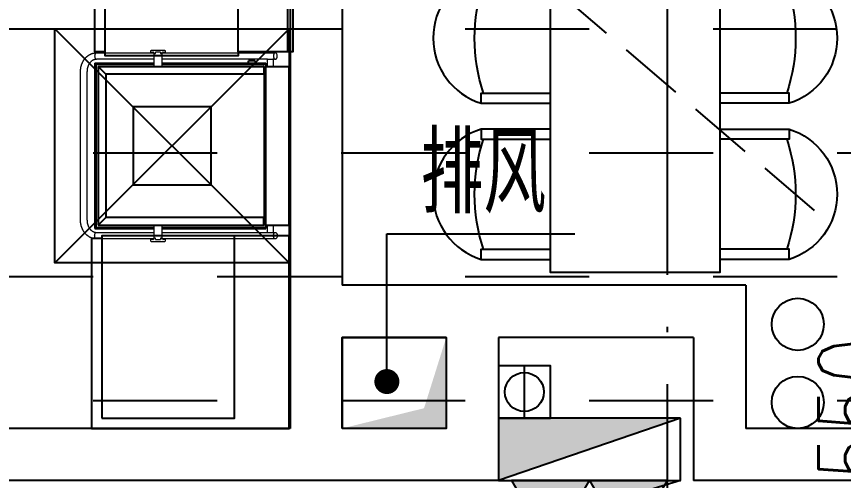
# Model space of a CAD drawing. Header units: millimetres. Extents: x 12325263 to 13848842, y -1463133 to 573208.
# Drawn here: x 12568896 to 12572072, y -849937 to -848154 of the extents above; entities that cross this region are included whole.
import ezdxf
from ezdxf.xclip import XClip

# ---------------------------------------------------------------- set-up
doc = ezdxf.new("R2010")
doc.units = ezdxf.units.MM
doc.header["$LTSCALE"] = 1000
doc.header["$XCLIPFRAME"] = 0
for name, pattern in [('DASH', [0.35, 0.25, -0.1]), ('DOTE', [2.4200000000000004, 2, -0.2, 0.02, -0.2]), ('PHANTOM', [2.5, 1.25, -0.25, 0.25, -0.25, 0.25, -0.25])]:
    doc.linetypes.add(name, pattern=pattern)
for name, color, linetype in [('#s-灭火器', 20, 'Continuous'), ('A-ANNO-DIMS', 83, 'Continuous'), ('A-AXIS', 16, 'DOTE'), ('A-WALL', 5, 'Continuous'), ('AXIS', 3, 'Continuous'), ('EQUIP_消火栓', 7, 'Continuous'), ('fur202301', 252, 'Continuous'), ('PUB_TEXT', 7, 'Continuous'), ('S-废水-LG', 40, 'Continuous'), ('S-通气-LG', 60, 'Continuous'), ('VPIPE-消防高', 3, 'Continuous'), ('WALL', 5, 'Continuous'), ('WALL-SHATCH', 8, 'Continuous'), ('建筑-楼板开洞', 251, 'Continuous'), ('水条件', 1, 'Continuous')]:
    doc.layers.add(name, color=color, linetype=linetype)
doc.styles.add('_TCH_DIM_T3', font='SIMPLEX.shx', dxfattribs={"width": 0.7058823529411765, "bigfont": 'GBCBIG.shx'})
doc.styles.add('宋体', font='', dxfattribs={"width": 0.65})
doc.styles.get('宋体').set_extended_font_data('SimSun')
doc.dimstyles.new('_TCH_ARCH&&120', dxfattribs={"dimtxt": 306, "dimasz": 120, "dimexe": 300, "dimexo": 360, "dimgap": 147, "dimtad": 1, "dimdec": 0, "dimzin": 0, "dimdsep": 46, "dimtxsty": '_TCH_DIM_T3', "dimblk": 'ARCHTICK', "dimcen": 0.09, "dimclrt": 7, "dimazin": 2, "dimtfac": 1, "dimtdec": 0, "dimtix": 1, "dimtmove": 2, "dimatfit": 3, "dimfxl": 1, "dimfxlon": 1, "dimtolj": 1, "dimtzin": 0, "dimarcsym": 0})

# ---------------------------------------------------------------- blocks, each defined once
blk = doc.blocks.new('adgshg13-A$C7F010FC0')
at = {"layer": 'WALL-SHATCH'}
h = blk.add_hatch(color=256, dxfattribs=at)
h.dxf.hatch_style = 1
h.paths.add_polyline_path([(-60384.17120504379, -16880.89509773254), (-763.1647881269455, 197.4793643951416), (12587.61850607395, -13153.30393266678), (12587.61850607395, -157996.0197629929), (-162964.8506313562, -188820.4315237999), (-171262.3814957142, -180522.900662899), (-171262.3814957142, -31310.89849328995), (-150707.1909123659, -10755.70791006088), (-131860.0775495768, -7980.895098209381), (-99162.38149428368, -7980.895098209381), (-99162.38149428368, -4980.895097732544), (-76620.42811572552, -4980.895097732544), (-70107.65229141712, -16880.89509773254)], flags=16)
h.paths.add_polyline_path([(-60091.22944009304, -16380.89510011673), (-646.8769880533218, 646.876989364624), (12987.61850607395, -12987.61850786209), (12987.61850607395, -158331.9049158096), (-163100.5840539932, -189250.3835258484), (-171662.3814958334, -180688.5860877037), (-171662.3814958334, -31145.21306848526), (-150777.8961598873, -10260.7277340889), (-131896.6870943308, -7480.895098209381), (-99562.38149428368, -7480.895098209381), (-99562.38149428368, -4580.895097732544), (-76365.55243730545, -4580.895097732544), (-69907.50581622124, -16380.89510774612)])
blk = doc.blocks.new('A$C4C7A72D3')
at = {"layer": 'WALL', "color": 1}
blk.add_blockref('adgshg13-A$C7F010FC0', (210433.0120974779, 205503.5692701337), dxfattribs=at)
blk = doc.blocks.new('qlzw')
at = {"layer": 'A-AXIS'}
blk.add_line((12437966.81071039, 979489.7590900625), (12437966.81071039, 1082089.759090747), dxfattribs=at)
blk = doc.blocks.new('管位')
at = {"layer": '水条件'}
blk.add_line((12573125.95161151, 675360.3646074757), (12573125.95161151, 675160.3646074757), dxfattribs=at)
blk.add_lwpolyline([(12573025.95161151, 675360.3646074757), (12573225.95161151, 675360.3646074757), (12573225.95161151, 675160.3646074757), (12573025.95161151, 675160.3646074757)], close=True, dxfattribs=at)
blk = doc.blocks.new('灭火器')
at = {"layer": '#s-灭火器', "ltscale": 1000}
for points in [[(292444.1076592965, 59706.6250948105), (292144.1076592965, 59706.6250948105), (292294.1076592965, 59446.81747367606)], [(292744.1076592965, 59706.6250948105), (292444.1076592965, 59706.6250948105), (292594.1076592965, 59446.81747367606)]]:
    blk.add_hatch(color=256, dxfattribs=at).paths.add_polyline_path(points)
for points in [[(292294.1076592965, 59446.81747367606), (292444.1076592965, 59706.6250948105), (292144.1076592965, 59706.6250948105)], [(292594.1076592965, 59446.81747367606), (292744.1076592965, 59706.6250948105), (292444.1076592965, 59706.6250948105)]]:
    blk.add_lwpolyline(points, close=True, dxfattribs=at)
blk = doc.blocks.new('$TWTSYS$00000508')
for p, q in [((-0.5, 0.5), (0.3236161731911125, 1.224064056863426)), ((-0.5, 0.5), (-0.5, -0.5)), ((-0.5, -0.5), (0.5, 0.5)), ((0.5, 0.5), (-0.5, 0.5)), ((0.5, -0.5), (0.5, 0.5)), ((-0.5, -0.5), (0.5, -0.5))]:
    blk.add_line(p, q)
blk.add_solid([(0.5, -0.5), (0.5, 0.5), (-0.5, -0.5)])
blk = doc.blocks.new('消火栓')
at = {"layer": '#s-灭火器', "rotation": 180.0000000000001}
blk.add_blockref('灭火器', (12864422.05702452, 734931.81413663), dxfattribs=at)
at = {"layer": 'EQUIP_消火栓', "xscale": 700, "yscale": 240, "zscale": 700}
blk.add_blockref('$TWTSYS$00000508', (12571977.94936522, 675105.1890418193), dxfattribs=at)
blk = doc.blocks.new('asdfasfasdfsdf')
at = {"layer": 'VPIPE-消防高'}
blk.add_circle((2249.999917263165, 19040.23073705286), 75, dxfattribs=at)
at = {"rotation": 180}
blk.add_blockref('消火栓', (12574477.9492823, 693925.4197785165), dxfattribs=at)
at = {"layer": '水条件', "xscale": -1, "rotation": 180}
blk.add_blockref('管位', (-12570875.95169444, 694300.5953441013), dxfattribs=at)
blk = doc.blocks.new('A$C783A37B2')
at = {"layer": 'S-废水-LG'}
blk.add_circle((101405.2569950055, 58971.41468946845, 9.610333750321524e-09), 100, dxfattribs=at)
at = {"layer": 'S-通气-LG'}
blk.add_circle((101405.2569950055, 59271.41468946845, 9.610333750321524e-09), 100, dxfattribs=at)
blk = doc.blocks.new('asdgagasdgfg4weitai')
at = {"layer": 'fur202301', "elevation": -1.207964999999995e-10}
for points in [[(1708278.94363021, 142527.3771244679), (1708278.943630203, 142793.8647015169, -0.7370038377395359), (1708778.943630205, 142793.8647015318), (1708778.94363021, 142527.3771244697)], [(1708278.94363021, 141877.3771244921), (1708278.943630203, 141610.889547443, 0.7370038377395359), (1708778.943630205, 141610.8895474281), (1708778.94363021, 141877.3771244902)]]:
    blk.add_lwpolyline(points, format="xyb", dxfattribs=at)
at = {"layer": 'fur202301'}
for points in [[(1708878.94363021, 142527.377124479), (1708878.943630203, 142793.8647015281, -0.7370038377395359), (1709378.943630205, 142793.864701543), (1709378.943630209, 142527.377124479)], [(1708878.94363021, 141877.3771244828), (1708878.943630203, 141610.8895474337, 0.7370038377395359), (1709378.943630205, 141610.8895474188), (1709378.943630209, 141877.3771244809)]]:
    blk.add_lwpolyline(points, format="xyb", dxfattribs=at)
at = {"layer": 'fur202301', "elevation": -1.207964999999995e-10}
for points in [[(1708278.943630203, 142793.8647015169), (1708317.405168667, 142793.8647015225), (1708317.405168671, 142527.3771244679)], [(1708778.943630194, 142793.8647015169), (1708740.48209173, 142793.8647015225), (1708740.482091726, 142527.3771244679)], [(1708278.943630203, 141610.889547443), (1708317.405168667, 141610.8895474374), (1708317.405168671, 141877.3771244921)], [(1708778.943630194, 141610.889547443), (1708740.48209173, 141610.8895474374), (1708740.482091726, 141877.3771244921)]]:
    blk.add_lwpolyline(points, dxfattribs=at)
at = {"layer": 'fur202301'}
for points in [[(1708878.943630203, 142793.8647015281), (1708917.405168667, 142793.8647015337), (1708917.405168671, 142527.377124479)], [(1709378.943630194, 142793.8647015281), (1709340.48209173, 142793.8647015337), (1709340.482091725, 142527.377124479)], [(1708878.943630203, 141610.8895474337), (1708917.405168667, 141610.8895474281), (1708917.405168671, 141877.3771244828)], [(1709378.943630194, 141610.8895474337), (1709340.48209173, 141610.8895474281), (1709340.482091725, 141877.3771244828)]]:
    blk.add_lwpolyline(points, dxfattribs=at)
blk.add_lwpolyline([(1708228.943630199, 142527.377124479), (1708228.943630199, 141877.3771244828), (1709428.943630205, 141877.3771244921), (1709428.943630205, 142527.3771244884)], close=True, dxfattribs=at)
for centre, start, end in [((1708528.943630216, 142147.8558451515), 71.62964233095097, 108.370357669049), ((1709128.943630216, 142147.8558451608), 71.62964233095097, 108.370357669049), ((1708528.943630216, 142256.8984038103), 251.629642330951, 288.370357669049), ((1709128.943630216, 142256.8984037992), 251.629642330951, 288.370357669049)]:
    blk.add_arc(centre, 671.2138127949063, start, end, dxfattribs=at)
blk = doc.blocks.new('asdgag2019062916424526677')
at = {"layer": 'fur202301', "linetype": 'PHANTOM', "ltscale": 20}
for p, q in [((0, -900), (900, 0)), ((0, 0), (900, -900))]:
    blk.add_line(p, q, dxfattribs=at)
at = {"layer": 'fur202301', "ltscale": 0.1}
for points in [[(0, 0), (900, 0), (900, -900), (0, -900)], [(300, -600), (600, -600), (600, -300), (300, -300)]]:
    blk.add_lwpolyline(points, close=True, dxfattribs=at)
blk = doc.blocks.new('asdgag2019061714142823929')
for p, q in [((73.07033701317437, 0), (660.9296629868743, 0)), ((62.00000000000296, -89.87928932186878), (61.99999999997385, -3.649999999997817)), ((63.85000000000332, -1.799999999988358), (63.92071067812253, -1.799999999988358)), ((671.9999999999729, -1.799999999999272), (63.92071067812253, -1.799999999988358)), ((66.38331181427407, -0.8064192930978606), (65.01176261977457, -0.9748243587000616)), ((65.1092580944744, -1.768861280097553), (65.01176261977457, -0.9748243587000616)), ((72.83269179357399, -0.01453500429852284), (66.38331181427407, -0.8064192930978606)), ((77.99999999997385, -1.768861280097553), (77.99999999997385, -1.799999999999272)), ((82.99999999997385, -1.799999999999272), (82.99999999997385, -1.768861280097553)), ((650.9999999999739, -1.768861280097553), (650.9999999999739, -1.799999999999272)), ((655.9999999999739, -1.799999999999272), (655.9999999999739, -1.768861280097553)), ((660.9296629868743, -1.799999999999272), (660.9296629868743, -1.768861280097553)), ((661.1673082064756, -0.01453500429852284), (667.6166881856745, -0.8064192930978606)), ((667.6166881856745, -0.8064192930978606), (668.9882373802741, -0.9748243587000616)), ((668.8907419055743, -1.768861280097553), (668.9882373802741, -0.9748243587000616)), ((672.0000000000039, -89.87928932186878), (671.9999999999729, -1.799999999999272)), ((49.49999999997385, -489.2999999999993), (49.49999999997385, -90.29999999999927)), ((49.49999999997385, -90.29999999999927), (62.06961932857416, -90.29999999999927)), ((53.09999999997422, -489.2999999999993), (53.10000000000423, -90.29999999999927)), ((61.99999999997385, -89.949999999998), (62.00000000000296, -89.87928932186878)), ((670.1499999999744, -91.79999999999927), (63.84999999997422, -91.79999999999927)), ((684.4999999999739, -90.29999999999927), (671.9303806713745, -90.29999999999927)), ((672.0000000000039, -89.94999999998981), (672.0000000000039, -89.87928932186878)), ((680.8999999999744, -489.2999999999993), (680.9000000000044, -90.29999999999927)), ((684.4999999999739, -489.2999999999993), (684.4999999999739, -90.29999999999927)), ((61.99999999996749, -734.2999999999993), (61.99999999999568, -98.74999999998909)), ((63.94999999997458, -96.79999999999927), (95.84999999997422, -96.79999999999927)), ((63.94999999999732, -97.7651683085096), (91.99999999997385, -97.76516830849869)), ((91.99999999997385, -97.76516830849869), (91.99999999997385, -704.6181524602998)), ((638.1499999999744, -96.820848981999), (95.84999999997422, -96.820848981999)), ((670.050000000014, -96.79999999998836), (638.6499999999744, -96.79999999999927)), ((670.049999999974, -97.76516830849869), (641.9999999999739, -97.76516830849869)), ((641.9999999999739, -97.76516830849869), (641.9999999999739, -704.6181524602998)), ((671.9999999999839, -734.2999999999993), (672.0000000000139, -98.74999999998909)), ((693.2141852943744, -130.6843688572981), (684.4999999999739, -130.6843688572981)), ((693.2141852943744, -130.6843688572981), (684.4999999999739, -130.6843688572981)), ((684.4999999999739, -157.1243688572995), (693.2141852943744, -157.1243688572995)), ((684.4999999999739, -157.1243688572995), (693.2141852943744, -157.1243688572995)), ((694.3741852943742, -131.8443688572988), (693.2141852943744, -130.6843688572981)), ((694.3741852943742, -131.8443688572988), (693.2141852943744, -130.6843688572981)), ((693.2141852943744, -157.1243688572995), (694.3741852943742, -155.9643688572978)), ((693.2141852943744, -157.1243688572995), (694.3741852943742, -155.9643688572978)), ((694.3741852943742, -131.8443688572988), (694.3741852943742, -155.9643688572978)), ((49.49999999997385, -746.7999999999993), (49.49999999997385, -519.2999999999993)), ((53.09999999997422, -743.1999999999898), (53.09999999997422, -519.2999999999993)), ((680.9000000000044, -743.199999999998), (680.8999999999744, -519.2999999999993)), ((684.4999999999739, -746.7999999999993), (684.4999999999739, -519.2999999999993)), ((62.16166823690151, -734.2999999999993), (91.99999999997385, -704.6534733398985)), ((91.99999999997385, -704.6534733398985), (91.99999999997385, -704.6181524602998)), ((91.99999999997385, -704.6886014096981), (91.99999999997385, -704.6534733398985)), ((641.9999999999739, -704.6886014096981), (91.99999999997385, -704.6886014096981)), ((641.9999999999739, -704.6534733398985), (641.9999999999739, -704.6181524602998)), ((641.9999999999739, -704.6886014096981), (641.9999999999739, -704.6534733398985)), ((641.9999999999739, -704.6886014096981), (671.9999999999839, -734.2999999999993)), ((684.4999999999739, -746.7999999999993), (49.49999999997385, -746.7999999999993)), ((680.9000000000044, -743.199999999998), (53.09999999997422, -743.1999999999898)), ((671.9999999999839, -734.2999999999993), (62.16166823690151, -734.2999999999993))]:
    blk.add_line(p, q)
at = {"color": 1, "lineweight": 9}
for p, q in [((9.499999999973852, -53.49507452779835), (9.499999999973852, -488.6301270188978)), ((34.49999999997385, -63.30633999149904), (34.49999999997385, -53.49507452779835)), ((61.99999999997385, -61.29999999999927), (34.49999999997385, -61.29999999999927)), ((34.49999999997385, -83.29999999999927), (34.49999999997385, -63.30633999149904)), ((699.4999999999739, -61.29999999999927), (671.9999999999739, -61.29999999999927)), ((699.4999999999739, -53.49507452779835), (699.4999999999739, -63.30633999149904)), ((699.4999999999739, -83.29999999999927), (699.4999999999739, -63.30633999149904)), ((724.4999999999739, -488.6301270188978), (724.4999999999739, -53.49507452779835)), ((34.49999999997385, -489.2999999999993), (34.49999999997385, -83.29999999999927)), ((34.49999999997385, -83.29999999999927), (61.99999999997385, -83.29999999999927)), ((671.9999999999739, -83.29999999999927), (699.4999999999739, -83.29999999999927)), ((699.4999999999739, -83.29999999999927), (699.4999999999739, -489.2999999999993)), ((4.24963739078521e-05, -488.4275926039991), (7.487437869713176e-08, -488.434384914799)), ((5.999999999973852, -476.7999999999993), (0.999999999973852, -476.7999999999993)), ((11.87540307987388, -494.8719095841989), (6.999999999973852, -494.8719095841989)), ((6.999999999973852, -504.2999999999993), (6.999999999973852, -494.8719095841989)), ((6.999999999973852, -513.7280904157979), (6.999999999973852, -504.2999999999993)), ((7.392992109774468, -486.2043362162985), (7.663512258073979, -486.7921951686985)), ((61.99999999997385, -489.2999999999993), (11.99999999997385, -489.2999999999993)), ((11.99999999997385, -489.2999999999993), (12.00000000000023, -494.8515508952096)), ((721.9999999999739, -489.2999999999993), (671.9999999999739, -489.2999999999993)), ((722.0000000000139, -494.8515508952096), (721.9999999999739, -489.2999999999993)), ((726.9999999999739, -494.8719095841989), (722.1245969201739, -494.8719095841989)), ((726.4872022732745, -486.4682755109989), (726.610080435674, -486.2021577722981)), ((726.9999999999739, -494.8719095841989), (726.9999999999739, -504.2999999999993)), ((726.9999999999739, -504.2999999999993), (726.9999999999739, -513.7280904157979)), ((732.9999999999739, -476.7999999999993), (727.9999999999739, -476.7999999999993)), ((0.999999999973852, -531.7999999999993), (5.999999999973852, -531.7999999999993)), ((6.999999999973852, -513.7280904157979), (11.87540307987388, -513.7280904157979)), ((7.51279772667408, -522.1317244889979), (7.389919564373713, -522.3978422276996)), ((9.499999999973852, -519.9698729810989), (9.499999999973852, -740.283656992)), ((12.00000000000023, -513.748449104768), (11.99999999997385, -519.2999999999993)), ((11.99999999997385, -519.2999999999993), (61.99999999997385, -519.2999999999993)), ((34.49999999997385, -740.283656992), (34.49999999997385, -519.2999999999993)), ((671.9999999999739, -519.2999999999993), (721.9999999999739, -519.2999999999993)), ((699.4999999999739, -519.2999999999993), (699.4999999999739, -740.283656992)), ((721.9999999999739, -519.2999999999993), (722.0000000000139, -513.7484491047799)), ((722.1245969201739, -513.7280904157979), (726.9999999999739, -513.7280904157979)), ((724.4999999999739, -740.283656992), (724.4999999999739, -519.9698729810989)), ((726.6070078901741, -522.3956637837), (726.3364877869756, -521.8078049289998)), ((727.9999999999739, -531.7999999999993), (732.9999999999739, -531.7999999999993)), ((733.9999575036738, -520.1724073959995), (733.9999999251743, -520.1656150851995)), ((651.9999999999939, -776.8399843109091), (81.99999999999386, -776.8399843109091)), ((81.99999999999386, -801.8399843109091), (651.9999999999939, -801.8399843109091))]:
    blk.add_line(p, q, dxfattribs=at)
for points in [[(24.11251025397382, -60.58878484829984), (26.16424743427456, -60.28118602989889), (28.09618679767414, -59.77836313899934), (29.85274996617431, -59.09478147469781), (31.383403815674, -58.25010643689802), (32.64411422167382, -57.26863778849838), (33.59861284117437, -56.17861059569987), (34.21944048687442, -55.01138295599958), (34.48873707757434, -53.8005338835992), (34.39875544077427, -52.58089730169922), (33.95208418427433, -51.38755993419909), (33.161573226874, -50.25485192439919), (32.04996412957394, -49.21535921939903), (30.64923586217378, -48.2989861317983), (28.99968482667396, -47.53209504679762), (27.14876560307425, -46.93674802469832), (25.14972576727382, -46.53007211539989), (23.06007405597416, -46.32376664439835), (20.9399259440745, -46.32376664439835), (18.85027423267388, -46.53007211539989), (16.85123439697441, -46.93674802469832), (15.00031517327375, -47.53209504679762), (13.35076413777392, -48.2989861317983), (11.95003587037377, -49.21535921939903), (10.83842677317375, -50.25485192439919), (10.04791581577433, -51.38755993419909), (9.601244559274392, -52.58089730169922), (9.511262922474316, -53.8005338835992), (9.78055951317424, -55.01138295599958), (10.40138715877424, -56.17861059569987), (11.35588577837393, -57.26863778849838), (12.61659618437375, -58.25010643689802), (14.1472500337743, -59.09478147469781), (15.90381320237452, -59.77836313899934), (17.83575256567406, -60.28118602989889), (19.88748974597388, -60.58878484829984), (21.99999999997385, -60.69231053629846), (24.11251025397382, -60.58878484829984)], [(709.8874897459739, -60.58878484829984), (707.835752565674, -60.28118602989889), (705.9038132022736, -59.77836313899934), (704.1472500337743, -59.09478147469781), (702.6165961843737, -58.25010643689802), (701.3558857783739, -57.26863778849838), (700.4013871587742, -56.17861059569987), (699.7805595131742, -55.01138295599958), (699.5112629224743, -53.8005338835992), (699.6012445592744, -52.58089730169922), (700.0479158157743, -51.38755993419909), (700.8384267731738, -50.25485192439919), (701.9500358703765, -49.21535921939903), (703.3507641377739, -48.2989861317983), (705.0003151732737, -47.53209504679762), (706.8512343969744, -46.93674802469832), (708.8502742326739, -46.53007211539989), (710.9399259440745, -46.32376664439835), (713.0600740559742, -46.32376664439835), (715.1497257672738, -46.53007211539989), (717.1487656030743, -46.93674802469832), (718.999684826674, -47.53209504679762), (720.6492358621738, -48.2989861317983), (722.0499641295739, -49.21535921939903), (723.161573226874, -50.25485192439919), (723.9520841842743, -51.38755993419909), (724.3987554407743, -52.58089730169922), (724.4887370775743, -53.8005338835992), (724.2194404868744, -55.01138295599958), (723.5986128411744, -56.17861059569987), (722.6441142216738, -57.26863778849838), (721.383403815674, -58.25010643689802), (719.8527499661743, -59.09478147469781), (718.0961867976741, -59.77836313899934), (716.1642474342746, -60.28118602989889), (714.1125102539738, -60.58878484829984), (711.9999999999739, -60.69231053629846), (709.8874897459739, -60.58878484829984)]]:
    blk.add_lwpolyline(points, close=True, dxfattribs=at)
for points in [[(9.499999999973852, -740.283656992), (9.511262922474316, -740.5891163478991), (9.78055951317424, -741.7999654202995), (10.40138715877424, -742.9671930598997), (11.35588577837393, -744.0572202527983), (12.61659618437375, -745.0386889010988), (14.1472500337743, -745.8833639388995), (15.90381320227448, -746.5669456031992), (17.83575256567406, -747.0697684940988), (19.88748974597388, -747.3773673125997), (21.99999999997385, -747.4808930005984)], [(21.99999999997385, -747.4808930005984), (24.11251025397382, -747.3773673125997), (26.16424743427456, -747.0697684940988), (28.09618679767414, -746.5669456031992), (29.85274996617431, -745.8833639388995), (31.383403815674, -745.0386889010988), (32.64411422167382, -744.0572202527983), (33.59861284117437, -742.9671930598997), (34.21944048687442, -741.7999654202995), (34.48873707757434, -740.5891163478991), (34.49999999997385, -740.283656992)], [(711.9999999999739, -747.4808930005984), (709.8874897459739, -747.3773673125997), (707.835752565674, -747.0697684940988), (705.9038132022736, -746.5669456031992), (704.1472500337743, -745.8833639388995), (702.6165961843737, -745.0386889010988), (701.3558857783739, -744.0572202527983), (700.4013871587742, -742.9671930598997), (699.7805595131742, -741.7999654202995), (699.5112629224743, -740.5891163478991), (699.4999999999739, -740.283656992)], [(724.4999999999739, -740.283656992), (724.4887370775743, -740.5891163478991), (724.2194404868744, -741.7999654202995), (723.5986128411744, -742.9671930598997), (722.6441142216738, -744.0572202527983), (721.383403815674, -745.0386889010988), (719.8527499661743, -745.8833639388995), (718.0961867976741, -746.5669456031992), (716.1642474342746, -747.0697684940988), (714.1125102539738, -747.3773673125997), (711.9999999999739, -747.4808930005984)]]:
    blk.add_lwpolyline(points, dxfattribs=at)
for centre, radius, start, end in [((73.07033701317437, -1.949999999997999), 1.949999999997999, 90, 96.99999999884223), ((660.9296629868743, -1.949999999997999), 1.949999999994184, 83.00000000112549, 90)]:
    blk.add_arc(centre, radius, start, end)
for centre, radius, start, end in [((0.9999993641743004, -477.8001361502993), 0.9999993656108149, 90.62630615315024, 179.8699129485504), ((5.999999999973852, -477.8000000010998), 1.00000000098487, 2.446678481372364e-06, 90.84705594048275), ((11.99999999997385, -484.2999999999993), 5.00000000000016, 202.4564896776163, 270), ((721.9999999999739, -484.2999999999993), 5, 270, 337.6001370616695), ((727.9999999999739, -477.8000000010998), 1.000000000983676, 90.847055940372, 179.9999975533215), ((733.0000004430742, -477.8000940522998), 0.9999995577312273, 0.1066197696607694, 89.16969551084442), ((0.9999995569744442, -530.7999059476988), 0.9999995577303178, 180.1066197696608, 269.1696955106295), ((5.999999999973852, -530.7999999988988), 1.000000000983715, 270.8470559405218, 359.9999975534258), ((11.99999999997385, -524.2999999999993), 5, 90, 157.6001370616164), ((721.9999999999739, -524.2999999999993), 5.00000000000184, 22.45648967756567, 90), ((727.9999999999739, -530.7999999988988), 1.000000000989531, 180.0000024465743, 270.8470559404241), ((733.0000006357743, -530.7998638496992), 0.9999993656090662, 270.6263061535215, 359.8699129486546)]:
    blk.add_arc(centre, radius, start, end, dxfattribs=at)
for points in [[(61.99999999997385, -3.649999999997817), (62.0488873189704, -3.288783608836638), (62.1408228648578, -2.942035650117759), (62.30833247829173, -2.623228768155968), (62.54185245480812, -2.341852454796935), (62.82322876816522, -2.108332478279408), (63.14203565012838, -1.940822864845359), (63.4887836088476, -1.848887318962625), (63.85000000000332, -1.799999999988358)], [(63.84999999997422, -91.79999999999927), (63.48878360884385, -91.75111268102319), (63.14203565012826, -91.659177135135), (62.82322876816522, -91.49166752170277), (62.54185245480824, -91.25814754518797), (62.30833247829173, -90.97677123183257), (62.1408228648578, -90.65796434986805), (62.04888731897029, -90.31121639114735), (61.99999999997385, -89.949999999998)], [(670.1499999999744, -91.79999999999927), (670.5112163911544, -91.75111268102319), (670.8579643498757, -91.659177135135), (671.1767712318383, -91.49166752170277), (671.4581475451959, -91.25814754518797), (671.6916675217136, -90.97677123183257), (671.8591771351482, -90.65796434986805), (671.9511126810314, -90.31121639114644), (672.0000000000039, -89.94999999998981)], [(63.94999999997458, -96.79999999999927), (63.56925839850464, -96.8515298767461), (63.2037673068844, -96.94843491159645), (62.86772762049122, -97.12499909873077), (62.57114177668291, -97.37114177668172), (62.32499909873331, -97.66772762049004), (62.14843491160013, -98.00376730688276), (62.05152987674956, -98.369258398503), (61.99999999999568, -98.74999999998909)], [(61.99999999999568, -98.74999999998909), (62.01067141785234, -98.70107738357729), (62.03110908333338, -98.65199601348195), (62.07032074372046, -98.60116110383842), (62.12701566345243, -98.54982674421717), (62.19636540189708, -98.4992868245863), (62.27932447516912, -98.44797574250697), (62.37880367813295, -98.3942227059697), (62.49169161408531, -98.3393631915751), (62.61320003717458, -98.28486194862762), (62.74536859586988, -98.22907504790055), (62.89144806690524, -98.17021682771792), (63.04648657289056, -98.10979391299861), (63.20448256786563, -98.04949208214657), (63.36845981779049, -97.98754435069168), (63.54208356684205, -97.92201692661638), (63.71907133218861, -97.85472139660669), (63.7765425442891, -97.83266706595987), (63.83415610283919, -97.81040133141323), (63.89205081513762, -97.78784676039868), (63.94999999999732, -97.7651683085096)], [(670.050000000014, -96.79999999998836), (670.4307416014999, -96.85152987674519), (670.7962326931208, -96.94843491159645), (671.1322723795134, -97.12499909873077), (671.4288582233227, -97.37114177668172), (671.6750009012732, -97.66772762049004), (671.8515650884071, -98.00376730688276), (671.9484701232584, -98.369258398503), (672.0000000000139, -98.74999999998909)], [(672.0000000000139, -98.74999999998909), (671.9893285821536, -98.70107738357729), (671.9688909166711, -98.65199601348104), (671.9296792562851, -98.60116110383751), (671.8729843365559, -98.54982674421626), (671.8036345981131, -98.4992868245863), (671.7206755248419, -98.44797574250788), (671.6211963218775, -98.39422270596879), (671.5083083859238, -98.3393631915742), (671.3867999628324, -98.28486194862762), (671.2546314041355, -98.22907504790146), (671.1085519330998, -98.17021682771883), (670.9535134271144, -98.10979391299861), (670.7955174321387, -98.04949208214657), (670.6315401822139, -97.98754435069168), (670.4579164331642, -97.92201692661729), (670.2809286678178, -97.85472139660669), (670.2234574557164, -97.83266706595987), (670.1658438971665, -97.81040133141232), (670.1079491848651, -97.78784676039595), (670.049999999974, -97.76516830849869)]]:
    blk.add_spline(points, degree=3)
for points in [[(2.273736754432321e-13, -504.2999999999884), (1.13686837721616e-13, -502.9859162978955), (2.273736754432321e-13, -501.6852626510909), (2.273736754432321e-13, -500.6983719776736), (2.273736754432321e-13, -499.731341369933), (2.273736754432321e-13, -498.7880203520908), (2.273736754432321e-13, -497.8333508548067), (2.273736754432321e-13, -496.9094302547092), (2.273736754432321e-13, -496.0170521025002), (2.273736754432321e-13, -495.0016299866393), (2.273736754432321e-13, -494.0305614003064), (2.273736754432321e-13, -493.1028392965845), (1.13686837721616e-13, -492.2174566285576), (1.13686837721616e-13, -491.3973481072817), (2.273736754432321e-13, -490.6143226889344), (2.273736754432321e-13, -489.866512547158), (2.273736754432321e-13, -489.1515445007162), (1.13686837721616e-13, -488.4683683142202), (2.273736754432321e-13, -487.8153759125244), (2.273736754432321e-13, -487.045052178164), (2.273736754432321e-13, -486.3167069506308), (2.273736754432321e-13, -485.6283455787589), (1.13686837721616e-13, -484.9779734113845), (2.273736754432321e-13, -484.3635957973402), (2.273736754432321e-13, -483.739456334717), (2.273736754432321e-13, -483.1534039624285), (1.13686837721616e-13, -482.6040095478838), (2.273736754432321e-13, -482.0898439584962), (2.273736754432321e-13, -481.6094780616786), (1.13686837721616e-13, -481.0541910719603), (2.273736754432321e-13, -480.5481911163897), (2.273736754432321e-13, -480.0901059801399), (2.273736754432321e-13, -479.6785634483786), (2.273736754432321e-13, -479.2987870656971), (2.273736754432321e-13, -478.9639967506246), (2.273736754432321e-13, -478.67051089916), (2.273736754432321e-13, -478.4146479072933), (1.13686837721616e-13, -478.2357416461855), (2.273736754432321e-13, -478.0838782531855), (1.13686837721616e-13, -477.9643704976133), (1.13686837721616e-13, -477.882531148789), (2.273736754432321e-13, -477.8436729760278), (2.273736754432321e-13, -477.8451584211734), (2.273736754432321e-13, -477.8645378806686)], [(2.273736754432321e-13, -530.7167719376685), (2.273736754432321e-13, -530.7400009986113), (2.273736754432321e-13, -530.7307275798539), (2.273736754432321e-13, -530.6750944999876), (2.273736754432321e-13, -530.5750089599806), (2.273736754432321e-13, -530.4355132966357), (2.273736754432321e-13, -530.2616498467505), (2.273736754432321e-13, -530.0584609471225), (2.273736754432321e-13, -529.7686658541352), (1.13686837721616e-13, -529.4368681404203), (2.273736754432321e-13, -529.0589905113166), (2.273736754432321e-13, -528.6309556721644), (2.273736754432321e-13, -528.0728784866315), (2.273736754432321e-13, -527.4416830094842), (2.273736754432321e-13, -526.9794351498231), (2.273736754432321e-13, -526.482744984869), (2.273736754432321e-13, -525.9503500073906), (2.273736754432321e-13, -525.3687438953366), (2.273736754432321e-13, -524.7463588184155), (2.273736754432321e-13, -524.0809169296554), (2.273736754432321e-13, -523.3704707945517), (2.273736754432321e-13, -522.6122694916794), (2.273736754432321e-13, -521.8038477925138), (2.273736754432321e-13, -520.918309513243), (2.273736754432321e-13, -519.9726459717267), (2.273736754432321e-13, -518.9623150360012), (2.273736754432321e-13, -518.1425807439873), (2.273736754432321e-13, -517.2802872698048), (2.273736754432321e-13, -516.3734122646283), (2.273736754432321e-13, -515.4199333796223), (1.13686837721616e-13, -514.2377233003044), (2.273736754432321e-13, -512.9851176431412), (2.273736754432321e-13, -512.0885301805956), (2.273736754432321e-13, -511.1587158198063), (1.13686837721616e-13, -510.1967733518313), (2.273736754432321e-13, -509.2067309511867), (2.273736754432321e-13, -508.1887958820407), (2.273736754432321e-13, -507.1223581072618), (1.13686837721616e-13, -506.0366353576464), (2.273736754432321e-13, -505.1702656100679), (2.273736754432321e-13, -504.2999999999884)], [(7.000000000000227, -477.8913599163898), (7.000000000000227, -477.8612496619044), (7.000000000000227, -477.859166552129), (7.000000000000227, -477.9301203502609), (7.000000000000227, -478.0792848430119), (7.000000000000114, -478.2928728646239), (7.000000000000227, -478.5570972493333), (7.000000000000227, -478.8197055012488), (7.000000000000227, -479.1159933968693), (7.000000000000227, -479.4517924903203), (7.000000000000227, -479.8332700758619), (7.000000000000227, -480.2587551288143), (7.000000000000227, -480.7265538119682), (7.000000000000227, -481.2448349835449), (7.000000000000227, -481.814739420739), (7.000000000000227, -482.4460410456222), (7.000000000000227, -483.1479335464555), (7.000000000000227, -483.8979271314674), (7.000000000000227, -484.6719712585691)], [(7.38959904043918, -486.2014636123386), (7.340625279647497, -486.0973994772876), (7.294130901666676, -485.9947078737805), (7.076653093786263, -485.2943608411679), (7.000000000000227, -484.6719712585691)], [(12.00000000000023, -494.8515508952096), (11.99352479467382, -494.8537773047192), (11.98701120797523, -494.8559056321028), (11.93244220598433, -494.8670637620526), (11.87540307987388, -494.8719095841989)], [(722.1245969201739, -494.8719095841989), (722.0675577940325, -494.8670637620526), (722.0129887920359, -494.8559056321028), (722.0064752053373, -494.8537773047201), (722.0000000000139, -494.8515508952096)], [(727.010167722394, -484.7065703332191), (727.011874038816, -484.8872128890716), (727.0000975850351, -485.0806876369779), (726.9180451646355, -485.4778624385126), (726.7543412037367, -485.9405090753635), (726.6377716359273, -486.2048688249397), (726.5101603728338, -486.4763418543498)], [(727.0000000000139, -484.67197125858), (726.9261274195657, -485.2816641955415), (726.7166085542664, -485.9661664090791), (726.6633530346836, -486.0845886252282), (726.6067744361956, -486.2048435279776)], [(727.0000000000139, -484.67197125858), (727.000000000014, -484.1581893793436), (727.0000000000139, -483.6506648738068), (727.0000000000139, -483.1556551156682), (727.0000000000139, -482.6794174786219), (727.0000000000139, -482.2282093363701), (727.0000000000139, -481.8030266541227), (727.0000000000139, -481.4073767942637), (727.0000000000139, -481.0389118580561), (727.0000000000139, -480.6952839467631), (727.0000000000139, -480.3741451616515), (727.0000000000139, -479.9924998122888), (727.0000000000139, -479.642638313112), (727.0000000000139, -479.3232966056175), (727.0000000000138, -479.0332106313081), (727.000000000014, -478.7711163316799), (727.0000000000138, -478.5721174372238), (727.0000000000141, -478.3942997960439), (727.000000000014, -478.2399743500091), (727.0000000000139, -478.1114520409847), (727.0000000000139, -478.0110438108386), (727.0000000000139, -477.9410606014326), (727.0000000000138, -477.9037750322777), (727.0000000000139, -477.8877983756047), (727.0000000000141, -477.8860276605865), (727.0000000000139, -477.8913599163989)], [(734.0000000000139, -477.8832280623192), (734.000000000014, -477.8599990013681), (734.0000000000138, -477.8692724201273), (734.0000000000139, -477.9249054999964), (734.000000000014, -478.0249910400025), (734.0000000000138, -478.1644867033465), (734.000000000014, -478.3383501532307), (734.0000000000139, -478.5415390528578), (734.0000000000138, -478.8313341458434), (734.0000000000139, -479.1631318595582), (734.0000000000139, -479.5410094886611), (734.0000000000139, -479.9690443278123), (734.0000000000139, -480.5271215133462), (734.0000000000138, -481.1583169904934), (734.0000000000139, -481.6205648501546), (734.000000000014, -482.1172550151068), (734.0000000000139, -482.649649992587), (734.0000000000141, -483.2312561046392), (734.0000000000139, -483.8536411815603), (734.0000000000139, -484.5190830703214), (734.0000000000139, -485.2295292054259), (734.000000000014, -485.9877305082973), (734.0000000000139, -486.7961522074638), (734.000000000014, -487.6816904867346), (734.0000000000139, -488.62735402825), (734.0000000000139, -489.6376849639773), (734.0000000000139, -490.457419255993), (734.0000000000138, -491.3197127301773), (734.0000000000138, -492.2265877353566), (734.0000000000139, -493.1800666203617), (734.0000000000138, -494.3622766996796), (734.000000000014, -495.6148823568383), (734.000000000014, -496.5114698193838), (734.0000000000138, -497.4412841801723), (734.000000000014, -498.4032266481481), (734.000000000014, -499.3932690487964), (734.0000000000138, -500.4112041179451), (734.0000000000139, -501.4776418927204), (734.000000000014, -502.5633646423321), (734.0000000000139, -503.4297343899088), (734.0000000000139, -504.2999999999884)], [(734.0000000000139, -504.2999999999884), (734.0000000000139, -505.6140837020885), (734.0000000000139, -506.9147373488886), (734.0000000000138, -507.901628022305), (734.0000000000138, -508.8686586300455), (734.000000000014, -509.8119796478868), (734.000000000014, -510.766649145171), (734.0000000000139, -511.6905697452694), (734.0000000000138, -512.5829478974765), (734.0000000000139, -513.5983700133384), (734.0000000000139, -514.5694385996712), (734.0000000000139, -515.4971607033931), (734.0000000000139, -516.382543371421), (734.0000000000139, -517.2026518926968), (734.0000000000138, -517.985677311046), (734.0000000000139, -518.7334874528215), (734.0000000000139, -519.4484554992641), (734.0000000000138, -520.1316316857638), (734.0000000000139, -520.7846240874596), (734.0000000000139, -521.5549478218218), (734.0000000000139, -522.283293049355), (734.0000000000138, -522.971654421227), (734.0000000000139, -523.6220265886031), (734.0000000000139, -524.2364042026456), (734.0000000000138, -524.860543665267), (734.000000000014, -525.4465960375564), (734.0000000000138, -525.9959904521002), (734.000000000014, -526.510156041486), (734.0000000000138, -526.9905219383027), (734.000000000014, -527.5458089280219), (734.0000000000139, -528.0518088835934), (734.0000000000139, -528.509894019845), (734.0000000000139, -528.9214365516063), (734.000000000014, -529.3012129342897), (734.0000000000139, -529.6360032493612), (734.0000000000139, -529.9294891008267), (734.0000000000139, -530.1853520926943), (734.000000000014, -530.3642583538021), (734.000000000014, -530.516121746803), (734.0000000000138, -530.6356295023743), (734.000000000014, -530.7174688511996), (734.0000000000139, -530.7563270239607), (734.0000000000139, -530.7548415788124), (734.0000000000139, -530.7354621193099)], [(6.989832277612777, -523.8934296667685), (6.9881259611941, -523.7127871109096), (6.999902414976077, -523.5193123630042), (7.081954835376564, -523.1221375614687), (7.24565879627653, -522.6594909246205), (7.36222836408615, -522.3951311750443), (7.489839627173069, -522.1236581456287)], [(7.000000000000227, -523.9280287414076), (7.073872580446505, -523.3183358044371), (7.283391445746474, -522.6338335908986), (7.336646965329464, -522.5154113747485), (7.393225563816713, -522.3951564719991)], [(7.000000000000227, -523.9280287414076), (7.000000000000227, -524.4418106206385), (7.000000000000227, -524.9493351261735), (7.000000000000114, -525.4443448843149), (7.000000000000227, -525.9205825213603), (7.000000000000227, -526.371790663613), (7.000000000000227, -526.7969733458604), (7.000000000000227, -527.1926232057203), (7.000000000000227, -527.561088141927), (7.000000000000227, -527.9047160532182), (7.000000000000227, -528.2258548383297), (7.000000000000227, -528.6075001876898), (7.000000000000227, -528.9573616868665), (7.000000000000227, -529.276703394361), (7.000000000000227, -529.5667893686714), (7.000000000000227, -529.8288836683005), (7.000000000000227, -530.0278825627593), (7.000000000000227, -530.2057002039382), (7.000000000000114, -530.360025649974), (7.000000000000227, -530.4885479589984), (7.000000000000227, -530.5889561891454), (7.000000000000114, -530.6589393985505), (7.000000000000227, -530.6962249677044), (7.000000000000227, -530.7122016243775), (7.000000000000227, -530.7139723393957), (7.000000000000227, -530.7086400835888)], [(11.87540307987388, -513.7280904157979), (11.93244220598297, -513.7329362379314), (11.98701120797568, -513.7440943678757), (11.99352479467393, -513.7462226952584), (12.00000000000023, -513.748449104768)], [(722.0000000000139, -513.7484491047799), (722.0064752053369, -513.7462226952593), (722.0129887920344, -513.7440943678757), (722.0675577940291, -513.7329362379323), (722.1245969201739, -513.7280904157979)], [(726.3592832741645, -521.7876018606476), (726.3925864831616, -521.8493578174839), (726.4252080965455, -521.9106114270062), (726.6640437371362, -522.4197149103302), (726.8343706797439, -522.8806904793728), (726.9559546000397, -523.285898714179), (727.0169925521227, -523.6387098016276), (727.0174298672227, -523.76992060678), (727.0084489057947, -523.892270242678)], [(726.610400959574, -522.3985363876491), (726.6593747203657, -522.5026005226928), (726.7058690983466, -522.605292126198), (726.9233469062273, -523.3056391588107), (727.0000000000139, -523.9280287414076)], [(727.0000000000139, -530.7086400835888), (727.0000000000138, -530.7387503380742), (727.0000000000139, -530.7408334478496), (727.0000000000139, -530.6698796497185), (727.0000000000139, -530.5207151569657), (727.0000000000139, -530.3071271353547), (727.0000000000139, -530.0429027506452), (727.000000000014, -529.7802944987297), (727.0000000000141, -529.4840066031084), (727.0000000000139, -529.1482075096592), (727.000000000014, -528.7667299241193), (727.0000000000138, -528.3412448711697), (727.000000000014, -527.8734461880167), (727.0000000000138, -527.3551650164409), (727.000000000014, -526.7852605792432), (727.000000000014, -526.1539589543581), (727.0000000000139, -525.4520664535239), (727.000000000014, -524.7020728685093), (727.0000000000139, -523.9280287414076)], [(9.499999999973852, -740.283656992), (9.520015058827312, -741.5112168777205), (9.557286809569177, -742.7382688370099), (9.688799564634678, -744.772335376857), (9.904849638519295, -746.8009257222211), (10.19704009783004, -748.8215028088616), (10.56546124850365, -750.8315135393168), (11.01210219262862, -752.8301143228864), (11.53583594878796, -754.8133343472527), (12.13630584066163, -756.7819123282261), (12.81185932180074, -758.730408245452), (13.56346181028005, -760.6609568973818), (14.38852731035297, -762.5669107418817), (15.28850585968894, -764.4514715070236), (16.25986313101532, -766.3071166875116), (17.304794519506, -768.1377638636441), (18.41880434057134, -769.935382073776), (19.60468742348053, -771.7042418759056), (20.85707993669837, -773.436173198771), (22.17924193196359, -775.1354640725294), (23.56509958100628, -776.7941457234465), (25.0181688725886, -778.4162411380848), (26.53187562350126, -779.9942683171603), (28.10976435848761, -781.5317748875286), (29.74499337364148, -783.0219783562688), (31.44091081313331, -784.4678210107868), (33.19063691296901, -785.863352225153), (34.99712804797696, -787.2108571073941), (36.8536685558671, -788.5052714133972), (38.7626744974084, -789.7482384298737), (40.71775207355586, -790.9355680120843), (42.72068465123539, -792.0683276356267), (44.76550477601086, -793.1431384679481), (46.85332747301675, -794.1605900791101), (48.97866220801529, -795.1180209116465), (51.14197047773303, -796.0156548662899), (53.33824111055299, -796.8514373329808), (55.56733650910223, -797.625337749243), (57.82469020279746, -798.3358061475301), (60.10964694893732, -798.9826598414984), (62.41802284248183, -799.5647328668629), (64.74873995434723, -800.081767779765), (67.09792961147832, -800.5329868898389), (69.4641909299944, -800.9181448488725), (71.84387175386757, -801.2364714832001), (74.23533338413222, -801.4876926161887), (76.63515805504028, -801.6721924834037), (78.91569346966173, -801.7855131118176), (81.19900154799006, -801.8362489777965), (81.59949864343366, -801.8386229801526), (81.99999999999386, -801.8399843109091)], [(81.99999999999386, -776.8399843109091), (81.0502983780691, -776.829549084282), (80.1009392166045, -776.8103560549371), (78.19038744120712, -776.7226067728407), (76.28614927395722, -776.5709216283121), (74.39191982521686, -776.3610957412639), (72.51067035305209, -776.0931759411087), (70.64617744574412, -775.7663542701312), (68.80096467601379, -775.381357807044), (66.97874657429895, -774.939510175177), (65.18203453506737, -774.4416238415861), (63.41428269505354, -773.8887606496373), (61.67804987081968, -773.2820151217657), (59.97636540185295, -772.6227298486547), (58.31197532243459, -771.9123084650673), (56.6872758690788, -771.1520675251786), (55.10535244292214, -770.3438469273897), (53.56775238322325, -769.4887801702234), (52.07806839458817, -768.5893106391368), (50.63678128700462, -767.6460995608322), (49.24816031077933, -766.6624279209227), (47.9114262423725, -765.6381301169577), (46.63167469983432, -764.5776233873676), (45.40672634721295, -763.4794774272395), (44.24260770038472, -762.3496055121323), (43.13569054817822, -761.1848114235909), (42.09295845496513, -759.9929075293048), (41.10942041464432, -758.7684021804862), (40.19293205597933, -757.521415943509), (39.33740737361859, -756.24367496391), (38.55132534087602, -754.9479546987013), (37.82798711601345, -753.6228763605995), (37.17610808357131, -752.2840439552101), (36.58909495119906, -750.9170056210105), (36.07515615449483, -749.5400170656776), (35.62863070645335, -748.1361998696339), (35.25697913190913, -746.7257297936139), (34.95645265738744, -745.2908548871646), (34.73110689344992, -743.8520477249031), (34.58409430201891, -742.4578050798136), (34.51097903425625, -741.0622272812852), (34.50394995583338, -740.6729452715772), (34.49999999997385, -740.283656992)], [(651.9999999999939, -801.8399843109091), (653.3397283202836, -801.8253311765875), (654.679060927017, -801.7981850878095), (657.086667939267, -801.6915774989893), (659.488930329383, -801.5125892201941), (661.8839974949334, -801.2678829375081), (664.2684159133753, -800.9572743555527), (666.6401718746279, -800.5791797456413), (668.9961988037418, -800.1341458948627), (671.3343352232632, -799.6229576957685), (673.6516716480505, -799.0461308017193), (675.9459121633093, -798.4039984557867), (678.2143746077012, -797.697217915942), (680.4545395333093, -796.9264834250225), (682.6640445536211, -796.0924892380744), (684.8400702742274, -795.1961566061955), (686.9806747645989, -794.2381601624911), (689.0826540849456, -793.2197979168322), (691.1445895620501, -792.1416264413901), (693.1628183279125, -791.0054240385416), (695.136538919953, -789.8115136241122), (697.0615757451997, -788.5622947285383), (698.937817565954, -787.2577222130358), (700.7605567556047, -785.9009621804526), (702.5304112660241, -784.4914591679944), (704.2421689269045, -783.0332873041716), (705.8971695372595, -781.5252443667287), (707.4897798170741, -779.9724289283477), (709.0219990176201, -778.3728801198422), (710.4879151755025, -776.7327902710294), (711.8900658080515, -775.0493737659172), (713.222455967321, -773.329916353483), (714.4879896479566, -771.5708082308438), (715.6808234180003, -769.7803405232407), (716.8040095803536, -767.9541628520201), (717.8521027013152, -766.101386623186), (718.8281014122011, -764.2170953102013), (719.7271971206193, -762.3109412215854), (720.5520324235497, -760.3777029836992), (721.2985981918068, -758.4272162254947), (721.969347612089, -756.454286272763), (722.5612717215066, -754.468524217582), (723.075292158045, -752.4651362121258), (723.5090996030335, -750.453086663827), (723.8666841468618, -748.4283642356768), (724.1475747588586, -746.3988890752926), (724.3417578297833, -744.3617847799651), (724.4459165241835, -742.3239922490156), (724.4999999999739, -740.283656992)], [(699.4999999999739, -740.283656992), (699.4893539068229, -740.9279291292924), (699.4699250159068, -741.5721424325911), (699.3639011186798, -743.0474880910151), (699.1738548875186, -744.5208339281253), (698.9070889062594, -745.9864080589268), (698.5623546113058, -747.4472131433477), (698.1415365742527, -748.8893007554816), (697.6418261009662, -750.3234730601362), (697.0708057966468, -751.7308276856029), (696.422784377379, -753.126474368436), (695.7076784500231, -754.4900048247528), (694.9175993293208, -755.8375583634097), (694.0643977300299, -757.1497691056929), (693.1389877424228, -758.4414110791331), (692.1537619586193, -759.695600025927), (691.0995771165841, -760.9244857228778), (689.9884798838347, -762.1141737492317), (688.8121533339317, -763.2738339636717), (687.5816838591561, -764.3924926466934), (686.2901437474877, -765.476533277606), (684.9473632972233, -766.5175429231422), (683.5480695090057, -767.5195742656742), (682.1007624705757, -768.4763131686159), (680.6018644371676, -769.3900176992711), (679.0586236952222, -770.2560151486996), (677.4690458220871, -771.0752765814041), (675.8392951404062, -771.8443681703402), (674.1687572871491, -772.5634345687258), (672.4627238694977, -773.2299610359787), (670.7217122487289, -773.8435530183287), (668.9503625752184, -774.4023511541081), (667.1500645614445, -774.9059439448356), (665.3250154633326, -775.3530215387882), (663.4772279136989, -775.7424001160407), (661.610636422337, -776.0729544961032), (659.7276603052604, -776.3463807193957), (657.8321226890262, -776.5626159326002), (655.9266396494244, -776.7131534397386), (653.9650871664626, -776.796680177129), (651.9999999999939, -776.8399843109091)]]:
    blk.add_spline(points, degree=3, dxfattribs=at)
blk = doc.blocks.new('*U1453')
for points in [[(-2153.039984317147, -720), (-2153.039984317147, -760), (-950, -760.0000000000005), (-949.9999999999418, -2860.054275199771), (0, -2860.054275199771), (0, -20.00000000000045), (0, -4.547473508864641e-13), (-2153.039984317147, 0), (-2153.039984317147, -20), (-2153.039984317147, -210), (-2168.039984317147, -210), (-2168.039984317147, -720), (-910, -720.0000000000005), (-909.9999999999418, -2820.054275199771), (-40, -2820.0542751998), (-40, -19.99999999871989), (-2153.039984317147, -20), (-2153.039984317147, -210)], [(-2153.039984317147, -210), (-40, -210.0000000000005)]]:
    blk.add_lwpolyline(points)
blk = doc.blocks.new('sdfgsdffhg')
at = {"layer": 'fur202301', "linetype": 'DASH'}
blk.add_lwpolyline([(-9122.559325734153, 25157.80519723054), (-10836.88966386579, 26620.18275119213), (-9136.831326235086, 28085.56526801444)], dxfattribs=at)
at = {"layer": 'fur202301', "ltscale": 10}
blk.add_lwpolyline([(-11860.27275425196, 25050.22801105445), (-11900.27275425196, 25050.22801105445), (-11900.27275425196, 24320.22762767738), (-11140.27275425196, 24320.22762767738), (-11140.27275425196, 25060.22801105445), (-11350.27275425196, 25060.22801105445)], dxfattribs=at)
at = {"layer": 'fur202301', "ltscale": 10, "elevation": 1.373559789171992e-09}
blk.add_lwpolyline([(-11860.27275425196, 24360.22762767738), (-11350.27275425196, 24360.22762767738), (-11350.27275425196, 25060.22801105445), (-11860.27275425196, 25060.22801105445), (-11860.27275425196, 24360.22762767738)], dxfattribs=at)
at = {"layer": 'fur202301', "xscale": -1}
for name, p, rotation in [('*U1453', (-11127.07275420427, 27920.11815023678, 1.776274427289286e-09), 270), ('asdgagasdgfg4weitai', (132390.5223522112, 1734348.887812622, 1.776274427289284e-09), 90), ('asdgag2019061714142823929', (-11140.27275425382, 25038.97816601058, 1.776274427289858e-09), 270)]:
    blk.add_blockref(name, p, dxfattribs=dict(at, rotation=rotation))
at = {"layer": 'fur202301', "rotation": 270}
blk.add_blockref('asdgag2019062916424526677', (-11140.27275425382, 25855.97816601058, 1.776274427289858e-09), dxfattribs=at)
blk = doc.blocks.new('_ArchTick')
at = {"color": 0, "linetype": 'ByBlock', "const_width": 0.4}
blk.add_lwpolyline([(-0.5, -0.5), (0.5, 0.5)], dxfattribs=at)
blk = doc.blocks.new('*D4217')
at = {"layer": 'A-ANNO-DIMS', "color": 0, "lineweight": -2, "transparency": 16777216}
for p, q in [((12572429.99999513, -849386.555014642), (12572429.99999513, -849266.555014642)), ((12572428.99999513, -849386.555014642), (12572729.99999513, -849386.555014642)), ((12572429.99999513, -849936.5550138579), (12572429.99999513, -849386.555014642)), ((12572428.99999513, -849936.5550138579), (12572729.99999513, -849936.5550138579)), ((12572429.99999513, -849936.5550138579), (12572429.99999513, -850056.5550138579))]:
    blk.add_line(p, q, dxfattribs=at)
at = {"layer": 'Defpoints', "color": 0, "transparency": 16777216}
for p in [(12571496.81062702, -849386.555014642), (12572429.99999513, -849386.555014642), (12571496.81062702, -849936.5550138579)]:
    blk.add_point(p, dxfattribs=at)
at = {"layer": 'A-ANNO-DIMS', "color": 0, "lineweight": -2, "transparency": 16777216, "xscale": 120, "yscale": 120, "zscale": 120}
for p, rotation in [((12572429.99999513, -849386.555014642), 270), ((12572429.99999513, -849936.5550138579), 90)]:
    blk.add_blockref('_ArchTick', p, dxfattribs=dict(at, rotation=rotation))
at = {"layer": 'A-ANNO-DIMS', "color": 7, "transparency": 16777216, "insert": (12572129.99999513, -849661.5550142479), "char_height": 306, "attachment_point": 5, "rotation": 90, "style": '_TCH_DIM_T3'}
blk.add_mtext('\\A1;550', dxfattribs=at)
blk = doc.blocks.new('*D4355')
at = {"layer": 'A-ANNO-DIMS', "color": 0, "lineweight": -2, "transparency": 16777216}
for p, q in [((12566896.8106298, -850685.5550126557), (12566896.8106298, -850986.5550126557)), ((12566896.8106298, -850686.5550126557), (12570146.81063172, -850686.5550126557)), ((12570146.81063172, -850685.5550126557), (12570146.81063172, -850986.5550126557))]:
    blk.add_line(p, q, dxfattribs=at)
at = {"layer": 'Defpoints', "color": 0, "transparency": 16777216}
for p in [(12566896.8106298, -849936.5550117921), (12570146.81063172, -849936.5550132516), (12570146.81063172, -850686.5550126557)]:
    blk.add_point(p, dxfattribs=at)
at = {"layer": 'A-ANNO-DIMS', "color": 0, "lineweight": -2, "transparency": 16777216, "xscale": 120, "yscale": 120, "zscale": 120, "rotation": 180}
blk.add_blockref('_ArchTick', (12566896.8106298, -850686.5550126557), dxfattribs=at)
at = {"layer": 'A-ANNO-DIMS', "color": 0, "lineweight": -2, "transparency": 16777216, "xscale": 120, "yscale": 120, "zscale": 120}
blk.add_blockref('_ArchTick', (12570146.81063172, -850686.5550126557), dxfattribs=at)
at = {"layer": 'A-ANNO-DIMS', "color": 7, "transparency": 16777216, "insert": (12568521.81063076, -850386.5550126557), "char_height": 306, "attachment_point": 5, "style": '_TCH_DIM_T3'}
blk.add_mtext('\\A1;3250', dxfattribs=at)

msp = doc.modelspace()

# ---------------------------------------------------------------- block references
ref = msp.add_blockref('A$C4C7A72D3', (12385714.85333347, -906209.5211575599), dxfattribs=dict(rotation=350.041249254255))
XClip(ref).set_block_clipping_path([(223442.85848776624, 85923.1187333744), (220542.79614323564, 85923.14223919064), (220542.85794921033, 89292.82327550603), (211526.91503559053, 89292.81013112981), (210631.4331447985, 94392.80805835268), (206113.36859029531, 94392.80254184548), (206001.43151877634, 95030.31273446558), (204376.28265885077, 94744.96136868373), (203364.45700568333, 100506.90300529171), (197947.39471226372, 99555.74826742522), (192482.34284747206, 130679.47653937805), (190118.78045936674, 130264.45040162886), (191623.4071957469, 121695.64270786336), (177046.6486519482, 119136.20117008407), (175707.6223907359, 126760.84837657143), (173902.98837133497, 128026.4039125028), (169528.38544615544, 127258.29032698018), (169070.09673948586, 129868.3614864857), (163308.25174581818, 128856.66933918069), (163766.52659606002, 126246.61717005563), (159679.17951310053, 125528.91809214232), (170669.68883746117, 62935.797914044), (167222.1989369914, 62330.4650948944), (167939.77594909444, 58243.68085931754), (171386.95287966542, 58848.291248798836), (172857.06567938626, 50477.00326481927), (165962.5026008021, 49266.42308983533), (168037.78130347654, 37447.17964484263), (140649.95849708281, 32638.23901064042), (115387.97992391884, 28202.578178789467), (95598.7254695911, 140907.4332163476), (226939.47610990703, 163968.86685004015), (240128.69528115913, 88852.8973128139)])

# ---------------------------------------------------------------- next in the draw order: hatches: boundary and pattern name
at = {"layer": '建筑-楼板开洞'}
h = msp.add_hatch(dxfattribs=at)
h.set_pattern_fill('DASH', color=256, scale=500)
h.set_pattern_definition([(0, (0, 0), (476.25, 476.25), [476.25, -476.25])])
h.paths.add_polyline_path([(12597696.74125517, -842386.7857500005), (12590696.81071091, -842386.9011187449), (12590697.06738452, -843986.785750187), (12595796.81070939, -843986.8518447033), (12595797.06738462, -849736.8518448313), (12588796.81071022, -849736.7857501156), (12588796.81071024, -851936.7857480027), (12564896.81072844, -851936.7857499813), (12564896.81072899, -816186.7857498433), (12568846.81071021, -816186.7857497305), (12568846.81071039, -816040), (12568846.8107105, -807536.7857503798), (12574696.82943846, -807536.8020940134), (12574696.77149323, -810386.7857505934), (12575896.81071086, -810386.7857493811), (12579055.23466226, -810386.7836961544), (12580496.91490283, -811828.2071036652), (12580696.91490281, -819086.8500614959), (12595696.91654344, -819086.7214370563), (12595696.89793204, -812786.7857500659), (12597696.65916437, -812786.7857500445)])
h = msp.add_hatch(color=256, dxfattribs=at)
h.dxf.hatch_style = 1
h.paths.add_polyline_path([(12570546.81062747, -849386.5550130209), (12570546.81062747, -849736.5550130209), (12570146.81062747, -849736.5550130209), (12570461.34815014, -849658.970128237)])

# ---------------------------------------------------------------- next in the draw order: linework, layer by layer
msp.add_lwpolyline([(12570146.81062747, -849736.5550130209), (12570146.81062747, -849386.5550130209), (12570546.81062747, -849386.5550130209), (12570546.81062747, -849736.5550130209)], close=True, dxfattribs=at)

# ---------------------------------------------------------------- next in the draw order: block references
at = {"color": 2}
msp.add_blockref('qlzw', (133430.0000000149, -1881876.544840029), dxfattribs=at)
for name, p in [('asdfasfasdfsdf', (12568596.81071039, -868636.7857495208)), ('A$C783A37B2', (12470491.55362105, -908607.9697023561, -9.610333750321524e-09))]:
    msp.add_blockref(name, p)

# ---------------------------------------------------------------- next in the draw order: block references
msp.add_blockref('sdfgsdffhg', (12581083.89862993, -874056.803858311, -9.610333750321248e-09))

# ---------------------------------------------------------------- next in the draw order: linework, layer by layer
at = {"layer": 'A-WALL'}
for p, q in [((12570146.8106298, -845936.5550126933), (12570146.81062976, -849186.5550142588)), ((12569946.81062922, -846136.5550120487), (12569946.81062967, -849286.5550128756)), ((12570646.81062967, -849186.5550128769), (12570146.81062976, -849186.5550142588)), ((12571696.81062703, -849186.5550123355), (12570646.81062967, -849186.5550128769)), ((12571696.81062703, -849186.5550123355), (12571696.81062702, -849736.5550128329)), ((12569946.81062967, -849286.5550128755), (12569946.81062769, -849736.5550128405)), ((12570146.8106277, -849386.5550110023), (12570146.81062769, -849736.5550142553)), ((12570546.81063057, -849386.5550110023), (12570146.8106277, -849386.5550110023)), ((12570546.81063057, -849386.5550110023), (12570546.81063057, -849736.5550142553)), ((12570746.81063057, -849386.5550143914), (12570746.81063057, -849936.555010999)), ((12571496.81062702, -849386.5550143914), (12570746.81063057, -849386.5550143914)), ((12571496.81062702, -849386.5550143914), (12571496.81062702, -849936.555012828)), ((12569946.81062769, -849736.5550128405), (12567096.81062986, -849736.5550128405)), ((12570546.81063057, -849736.5550142553), (12570146.81062769, -849736.5550142553)), ((12583246.81062967, -849736.555012833), (12571696.81062702, -849736.5550128329)), ((12570046.81062966, -849936.5550128769), (12566896.81062937, -849936.5550128411)), ((12570746.81063057, -849936.555010999), (12570046.81062966, -849936.5550128769)), ((12583346.81062995, -849936.5550128769), (12571496.81062702, -849936.555012828))]:
    msp.add_line(p, q, dxfattribs=at)
at = {"layer": 'AXIS'}
for p, q in [((12570318.59560081, -849556.4898954778), (12570318.59560081, -848988.3092920829)), ((12570318.59560081, -848988.3092920829), (12571040, -848988.3092920829))]:
    msp.add_line(p, q, dxfattribs=at)
at = {"layer": 'AXIS', "const_width": 48}
msp.add_lwpolyline([(12570318.59560081, -849580.4898954778, 1), (12570318.59560081, -849532.4898954778, 1)], format="xyb", close=True, dxfattribs=at)

# ---------------------------------------------------------------- next in the draw order: texts
at = {"layer": 'PUB_TEXT', "style": '宋体', "width": 0.65}
msp.add_text('排风', height=271.8987341772152, dxfattribs=at).set_placement((12570448.20253165, -848880.3092920829))

# ---------------------------------------------------------------- next in the draw order: dimensions: what is measured, and where the dimension line sits
at = {"layer": 'A-ANNO-DIMS'}
for p1, p2, distance, picture, middle in [((12571496.81062702, -849936.5550138579), (12571496.81062702, -849386.555014642), -933.1893681082875, '*D4217', (12572129.99999513, -849661.5550142479)), ((12566896.8106298, -849936.5550117921), (12570146.81063172, -849936.5550132516), -749.9999994040699, '*D4355', (12568521.81063076, -850386.5550126557))]:
    dim = msp.add_aligned_dim(p1=p1, p2=p2, distance=distance, dimstyle='_TCH_ARCH&&120', dxfattribs=at)
    dim.commit()
    dim.dimension.update_dxf_attribs({"geometry": picture, "text_midpoint": middle})

doc.saveas('drawing.dxf')
